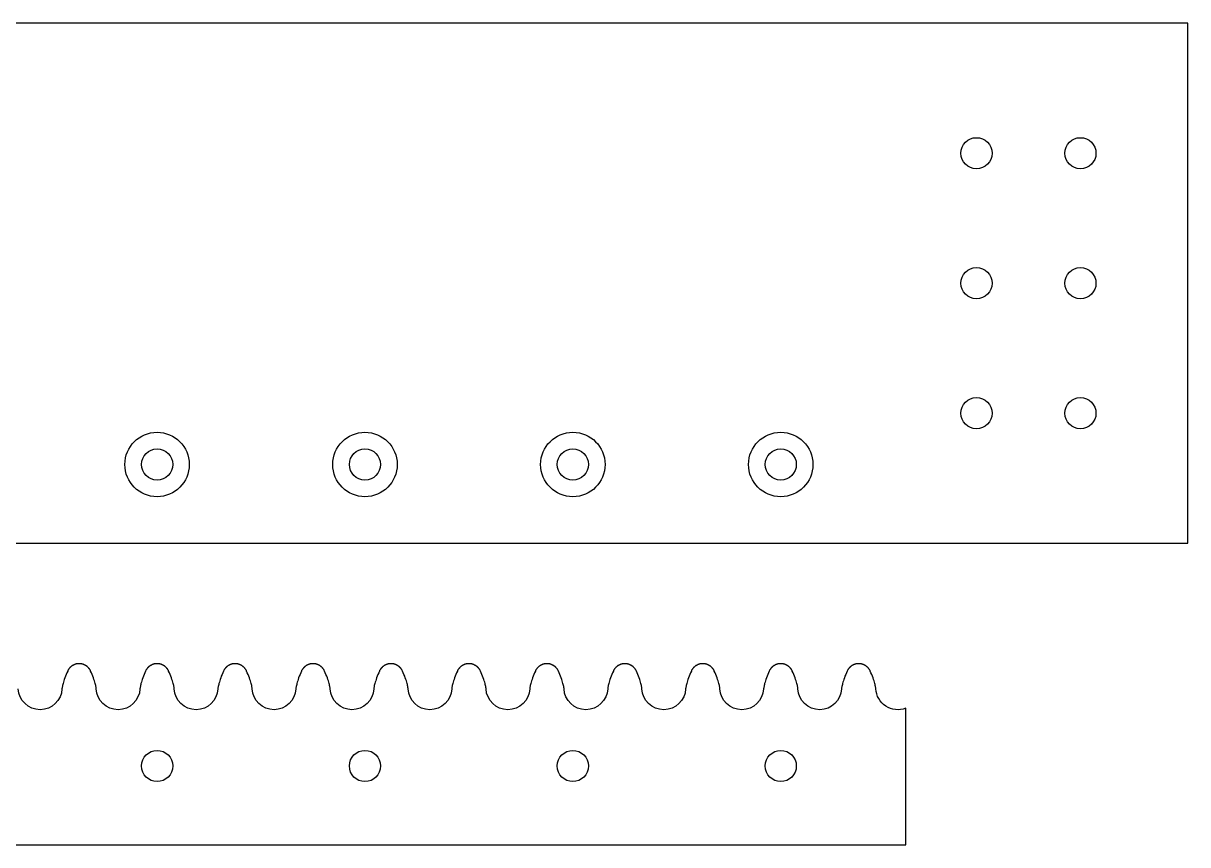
# Model space of a CAD drawing. Extents: x 0 to 903, y -444 to -259.
# Drawn here: x 566.3 to 678.3, y -444 to -365 of the extents above; entities that cross this region are included whole.
import ezdxf

# ---------------------------------------------------------------- set-up
doc = ezdxf.new("R2010")
doc.units = 0
doc.layers.add('FAB', color=7, linetype='CONTINUOUS')

msp = doc.modelspace()

# ---------------------------------------------------------------- linework, layer by layer
at = {"layer": 'FAB'}
msp.add_lwpolyline([(0, -415), (678.3, -415), (678.3, -365), (0, -365)], close=True, dxfattribs=at)
msp.add_lwpolyline([(27.13, -444), (651.17, -444), (651.17, -430.87, -0.516539), (648.3, -429), (648.3, -428.99), (648.3, -428.98), (648.3, -428.97), (648.3, -428.96), (648.3, -428.94), (648.29, -428.9), (648.28, -428.86), (648.27, -428.77), (648.25, -428.68), (648.23, -428.59), (648.2, -428.5), (648.17, -428.37), (648.13, -428.24), (648.08, -428.1), (648.03, -427.96), (647.97, -427.8), (647.9, -427.63), (647.83, -427.47), (647.76, -427.3), (647.74, -427.26), (647.72, -427.22), (647.7, -427.19), (647.68, -427.15), (647.67, -427.13), (647.66, -427.12), (647.64, -427.1), (647.63, -427.08), (647.62, -427.06), (647.6, -427.05), (647.59, -427.03), (647.58, -427.01), (647.56, -427), (647.55, -426.98), (647.53, -426.96), (647.52, -426.95), (647.5, -426.93), (647.48, -426.92), (647.47, -426.9), (647.45, -426.89), (647.44, -426.87), (647.42, -426.86), (647.4, -426.85), (647.38, -426.83), (647.36, -426.82), (647.35, -426.81), (647.33, -426.79), (647.31, -426.78), (647.29, -426.77), (647.27, -426.76), (647.25, -426.75), (647.23, -426.74), (647.21, -426.73), (647.19, -426.72), (647.17, -426.71), (647.15, -426.7), (647.13, -426.69), (647.11, -426.68), (647.09, -426.67), (647.07, -426.66), (647.05, -426.66), (647.03, -426.65), (647.01, -426.64), (646.99, -426.64), (646.97, -426.63), (646.95, -426.63), (646.92, -426.62), (646.9, -426.62), (646.88, -426.61), (646.86, -426.61), (646.84, -426.6), (646.82, -426.6), (646.78, -426.6), (646.74, -426.59), (646.69, -426.59), (646.65, -426.59), (646.61, -426.59), (646.57, -426.59), (646.53, -426.6), (646.49, -426.6), (646.46, -426.6), (646.44, -426.61), (646.42, -426.61), (646.4, -426.62), (646.38, -426.62), (646.36, -426.63), (646.34, -426.63), (646.32, -426.64), (646.3, -426.64), (646.27, -426.65), (646.25, -426.66), (646.23, -426.66), (646.21, -426.67), (646.19, -426.68), (646.17, -426.69), (646.15, -426.7), (646.13, -426.71), (646.11, -426.72), (646.09, -426.73), (646.07, -426.74), (646.05, -426.75), (646.03, -426.76), (646.01, -426.77), (645.99, -426.78), (645.98, -426.79), (645.96, -426.81), (645.94, -426.82), (645.92, -426.83), (645.9, -426.85), (645.89, -426.86), (645.87, -426.87), (645.85, -426.89), (645.84, -426.9), (645.82, -426.92), (645.8, -426.93), (645.79, -426.95), (645.77, -426.96), (645.76, -426.98), (645.74, -427), (645.73, -427.01), (645.71, -427.03), (645.7, -427.05), (645.69, -427.06), (645.67, -427.08), (645.66, -427.1), (645.65, -427.12), (645.64, -427.13), (645.63, -427.15), (645.6, -427.19), (645.58, -427.22), (645.56, -427.26), (645.55, -427.3), (645.47, -427.47), (645.4, -427.63), (645.33, -427.8), (645.27, -427.96), (645.22, -428.1), (645.18, -428.24), (645.14, -428.37), (645.1, -428.5), (645.08, -428.59), (645.05, -428.68), (645.04, -428.77), (645.02, -428.86), (645.01, -428.9), (645.01, -428.94), (645, -428.96), (645, -428.97), (645, -428.98), (645, -428.99), (645, -429, -0.961956), (640.8, -429), (640.8, -428.99), (640.8, -428.98), (640.8, -428.97), (640.8, -428.96), (640.8, -428.94), (640.79, -428.9), (640.78, -428.86), (640.77, -428.77), (640.75, -428.68), (640.73, -428.59), (640.7, -428.5), (640.67, -428.37), (640.63, -428.24), (640.58, -428.1), (640.53, -427.96), (640.47, -427.8), (640.4, -427.63), (640.33, -427.47), (640.26, -427.3), (640.24, -427.26), (640.22, -427.22), (640.2, -427.19), (640.18, -427.15), (640.17, -427.13), (640.16, -427.12), (640.14, -427.1), (640.13, -427.08), (640.12, -427.06), (640.1, -427.05), (640.09, -427.03), (640.08, -427.01), (640.06, -427), (640.05, -426.98), (640.03, -426.96), (640.02, -426.95), (640, -426.93), (639.98, -426.92), (639.97, -426.9), (639.95, -426.89), (639.94, -426.87), (639.92, -426.86), (639.9, -426.85), (639.88, -426.83), (639.86, -426.82), (639.85, -426.81), (639.83, -426.79), (639.81, -426.78), (639.79, -426.77), (639.77, -426.76), (639.75, -426.75), (639.73, -426.74), (639.71, -426.73), (639.69, -426.72), (639.67, -426.71), (639.65, -426.7), (639.63, -426.69), (639.61, -426.68), (639.59, -426.67), (639.57, -426.66), (639.55, -426.66), (639.53, -426.65), (639.51, -426.64), (639.49, -426.64), (639.47, -426.63), (639.45, -426.63), (639.42, -426.62), (639.4, -426.62), (639.38, -426.61), (639.36, -426.61), (639.34, -426.6), (639.32, -426.6), (639.28, -426.6), (639.24, -426.59), (639.19, -426.59), (639.15, -426.59), (639.11, -426.59), (639.07, -426.59), (639.03, -426.6), (638.99, -426.6), (638.96, -426.6), (638.94, -426.61), (638.92, -426.61), (638.9, -426.62), (638.88, -426.62), (638.86, -426.63), (638.84, -426.63), (638.82, -426.64), (638.8, -426.64), (638.77, -426.65), (638.75, -426.66), (638.73, -426.66), (638.71, -426.67), (638.69, -426.68), (638.67, -426.69), (638.65, -426.7), (638.63, -426.71), (638.61, -426.72), (638.59, -426.73), (638.57, -426.74), (638.55, -426.75), (638.53, -426.76), (638.51, -426.77), (638.49, -426.78), (638.48, -426.79), (638.46, -426.81), (638.44, -426.82), (638.42, -426.83), (638.4, -426.85), (638.39, -426.86), (638.37, -426.87), (638.35, -426.89), (638.34, -426.9), (638.32, -426.92), (638.3, -426.93), (638.29, -426.95), (638.27, -426.96), (638.26, -426.98), (638.24, -427), (638.23, -427.01), (638.21, -427.03), (638.2, -427.05), (638.19, -427.06), (638.17, -427.08), (638.16, -427.1), (638.15, -427.12), (638.14, -427.13), (638.13, -427.15), (638.1, -427.19), (638.08, -427.22), (638.06, -427.26), (638.05, -427.3), (637.97, -427.47), (637.9, -427.63), (637.83, -427.8), (637.77, -427.96), (637.72, -428.1), (637.68, -428.24), (637.64, -428.37), (637.6, -428.5), (637.58, -428.59), (637.55, -428.68), (637.54, -428.77), (637.52, -428.86), (637.51, -428.9), (637.51, -428.94), (637.5, -428.96), (637.5, -428.97), (637.5, -428.98), (637.5, -428.99), (637.5, -429, -0.961956), (633.3, -429), (633.3, -428.99), (633.3, -428.98), (633.3, -428.97), (633.3, -428.96), (633.3, -428.94), (633.29, -428.9), (633.28, -428.86), (633.27, -428.77), (633.25, -428.68), (633.23, -428.59), (633.2, -428.5), (633.17, -428.37), (633.13, -428.24), (633.08, -428.1), (633.03, -427.96), (632.97, -427.8), (632.9, -427.63), (632.83, -427.47), (632.76, -427.3), (632.74, -427.26), (632.72, -427.22), (632.7, -427.19), (632.68, -427.15), (632.67, -427.13), (632.66, -427.12), (632.64, -427.1), (632.63, -427.08), (632.62, -427.06), (632.6, -427.05), (632.59, -427.03), (632.58, -427.01), (632.56, -427), (632.55, -426.98), (632.53, -426.96), (632.52, -426.95), (632.5, -426.93), (632.48, -426.92), (632.47, -426.9), (632.45, -426.89), (632.44, -426.87), (632.42, -426.86), (632.4, -426.85), (632.38, -426.83), (632.36, -426.82), (632.35, -426.81), (632.33, -426.79), (632.31, -426.78), (632.29, -426.77), (632.27, -426.76), (632.25, -426.75), (632.23, -426.74), (632.21, -426.73), (632.19, -426.72), (632.17, -426.71), (632.15, -426.7), (632.13, -426.69), (632.11, -426.68), (632.09, -426.67), (632.07, -426.66), (632.05, -426.66), (632.03, -426.65), (632.01, -426.64), (631.99, -426.64), (631.97, -426.63), (631.95, -426.63), (631.92, -426.62), (631.9, -426.62), (631.88, -426.61), (631.86, -426.61), (631.84, -426.6), (631.82, -426.6), (631.78, -426.6), (631.74, -426.59), (631.69, -426.59), (631.65, -426.59), (631.61, -426.59), (631.57, -426.59), (631.53, -426.6), (631.49, -426.6), (631.46, -426.6), (631.44, -426.61), (631.42, -426.61), (631.4, -426.62), (631.38, -426.62), (631.36, -426.63), (631.34, -426.63), (631.32, -426.64), (631.3, -426.64), (631.27, -426.65), (631.25, -426.66), (631.23, -426.66), (631.21, -426.67), (631.19, -426.68), (631.17, -426.69), (631.15, -426.7), (631.13, -426.71), (631.11, -426.72), (631.09, -426.73), (631.07, -426.74), (631.05, -426.75), (631.03, -426.76), (631.01, -426.77), (630.99, -426.78), (630.98, -426.79), (630.96, -426.81), (630.94, -426.82), (630.92, -426.83), (630.9, -426.85), (630.89, -426.86), (630.87, -426.87), (630.85, -426.89), (630.84, -426.9), (630.82, -426.92), (630.8, -426.93), (630.79, -426.95), (630.77, -426.96), (630.76, -426.98), (630.74, -427), (630.73, -427.01), (630.71, -427.03), (630.7, -427.05), (630.69, -427.06), (630.67, -427.08), (630.66, -427.1), (630.65, -427.12), (630.64, -427.13), (630.63, -427.15), (630.6, -427.19), (630.58, -427.22), (630.56, -427.26), (630.55, -427.3), (630.47, -427.47), (630.4, -427.63), (630.33, -427.8), (630.27, -427.96), (630.22, -428.1), (630.18, -428.24), (630.14, -428.37), (630.1, -428.5), (630.08, -428.59), (630.05, -428.68), (630.04, -428.77), (630.02, -428.86), (630.01, -428.9), (630.01, -428.94), (630, -428.96), (630, -428.97), (630, -428.98), (630, -428.99), (630, -429, -0.961956), (625.8, -429), (625.8, -428.99), (625.8, -428.98), (625.8, -428.97), (625.8, -428.96), (625.8, -428.94), (625.79, -428.9), (625.78, -428.86), (625.77, -428.77), (625.75, -428.68), (625.73, -428.59), (625.7, -428.5), (625.67, -428.37), (625.63, -428.24), (625.58, -428.1), (625.53, -427.96), (625.47, -427.8), (625.4, -427.63), (625.33, -427.47), (625.26, -427.3), (625.24, -427.26), (625.22, -427.22), (625.2, -427.19), (625.18, -427.15), (625.17, -427.13), (625.16, -427.12), (625.14, -427.1), (625.13, -427.08), (625.12, -427.06), (625.1, -427.05), (625.09, -427.03), (625.08, -427.01), (625.06, -427), (625.05, -426.98), (625.03, -426.96), (625.02, -426.95), (625, -426.93), (624.98, -426.92), (624.97, -426.9), (624.95, -426.89), (624.94, -426.87), (624.92, -426.86), (624.9, -426.85), (624.88, -426.83), (624.86, -426.82), (624.85, -426.81), (624.83, -426.79), (624.81, -426.78), (624.79, -426.77), (624.77, -426.76), (624.75, -426.75), (624.73, -426.74), (624.71, -426.73), (624.69, -426.72), (624.67, -426.71), (624.65, -426.7), (624.63, -426.69), (624.61, -426.68), (624.59, -426.67), (624.57, -426.66), (624.55, -426.66), (624.53, -426.65), (624.51, -426.64), (624.49, -426.64), (624.47, -426.63), (624.45, -426.63), (624.42, -426.62), (624.4, -426.62), (624.38, -426.61), (624.36, -426.61), (624.34, -426.6), (624.32, -426.6), (624.28, -426.6), (624.24, -426.59), (624.19, -426.59), (624.15, -426.59), (624.11, -426.59), (624.07, -426.59), (624.03, -426.6), (623.99, -426.6), (623.96, -426.6), (623.94, -426.61), (623.92, -426.61), (623.9, -426.62), (623.88, -426.62), (623.86, -426.63), (623.84, -426.63), (623.82, -426.64), (623.8, -426.64), (623.77, -426.65), (623.75, -426.66), (623.73, -426.66), (623.71, -426.67), (623.69, -426.68), (623.67, -426.69), (623.65, -426.7), (623.63, -426.71), (623.61, -426.72), (623.59, -426.73), (623.57, -426.74), (623.55, -426.75), (623.53, -426.76), (623.51, -426.77), (623.49, -426.78), (623.48, -426.79), (623.46, -426.81), (623.44, -426.82), (623.42, -426.83), (623.4, -426.85), (623.39, -426.86), (623.37, -426.87), (623.35, -426.89), (623.34, -426.9), (623.32, -426.92), (623.3, -426.93), (623.29, -426.95), (623.27, -426.96), (623.26, -426.98), (623.24, -427), (623.23, -427.01), (623.21, -427.03), (623.2, -427.05), (623.19, -427.06), (623.17, -427.08), (623.16, -427.1), (623.15, -427.12), (623.14, -427.13), (623.13, -427.15), (623.1, -427.19), (623.08, -427.22), (623.06, -427.26), (623.05, -427.3), (622.97, -427.47), (622.9, -427.63), (622.83, -427.8), (622.77, -427.96), (622.72, -428.1), (622.68, -428.24), (622.64, -428.37), (622.6, -428.5), (622.58, -428.59), (622.55, -428.68), (622.54, -428.77), (622.52, -428.86), (622.51, -428.9), (622.51, -428.94), (622.5, -428.96), (622.5, -428.97), (622.5, -428.98), (622.5, -428.99), (622.5, -429, -0.961956), (618.3, -429), (618.3, -428.99), (618.3, -428.98), (618.3, -428.97), (618.3, -428.96), (618.3, -428.94), (618.29, -428.9), (618.28, -428.86), (618.27, -428.77), (618.25, -428.68), (618.23, -428.59), (618.2, -428.5), (618.17, -428.37), (618.13, -428.24), (618.08, -428.1), (618.03, -427.96), (617.97, -427.8), (617.9, -427.63), (617.83, -427.47), (617.76, -427.3), (617.74, -427.26), (617.72, -427.22), (617.7, -427.19), (617.68, -427.15), (617.67, -427.13), (617.66, -427.12), (617.64, -427.1), (617.63, -427.08), (617.62, -427.06), (617.6, -427.05), (617.59, -427.03), (617.58, -427.01), (617.56, -427), (617.55, -426.98), (617.53, -426.96), (617.52, -426.95), (617.5, -426.93), (617.48, -426.92), (617.47, -426.9), (617.45, -426.89), (617.44, -426.87), (617.42, -426.86), (617.4, -426.85), (617.38, -426.83), (617.36, -426.82), (617.35, -426.81), (617.33, -426.79), (617.31, -426.78), (617.29, -426.77), (617.27, -426.76), (617.25, -426.75), (617.23, -426.74), (617.21, -426.73), (617.19, -426.72), (617.17, -426.71), (617.15, -426.7), (617.13, -426.69), (617.11, -426.68), (617.09, -426.67), (617.07, -426.66), (617.05, -426.66), (617.03, -426.65), (617.01, -426.64), (616.99, -426.64), (616.97, -426.63), (616.95, -426.63), (616.92, -426.62), (616.9, -426.62), (616.88, -426.61), (616.86, -426.61), (616.84, -426.6), (616.82, -426.6), (616.78, -426.6), (616.74, -426.59), (616.69, -426.59), (616.65, -426.59), (616.61, -426.59), (616.57, -426.59), (616.53, -426.6), (616.49, -426.6), (616.46, -426.6), (616.44, -426.61), (616.42, -426.61), (616.4, -426.62), (616.38, -426.62), (616.36, -426.63), (616.34, -426.63), (616.32, -426.64), (616.3, -426.64), (616.27, -426.65), (616.25, -426.66), (616.23, -426.66), (616.21, -426.67), (616.19, -426.68), (616.17, -426.69), (616.15, -426.7), (616.13, -426.71), (616.11, -426.72), (616.09, -426.73), (616.07, -426.74), (616.05, -426.75), (616.03, -426.76), (616.01, -426.77), (615.99, -426.78), (615.98, -426.79), (615.96, -426.81), (615.94, -426.82), (615.92, -426.83), (615.9, -426.85), (615.89, -426.86), (615.87, -426.87), (615.85, -426.89), (615.84, -426.9), (615.82, -426.92), (615.8, -426.93), (615.79, -426.95), (615.77, -426.96), (615.76, -426.98), (615.74, -427), (615.73, -427.01), (615.71, -427.03), (615.7, -427.05), (615.69, -427.06), (615.67, -427.08), (615.66, -427.1), (615.65, -427.12), (615.64, -427.13), (615.63, -427.15), (615.6, -427.19), (615.58, -427.22), (615.56, -427.26), (615.55, -427.3), (615.47, -427.47), (615.4, -427.63), (615.33, -427.8), (615.27, -427.96), (615.22, -428.1), (615.18, -428.24), (615.14, -428.37), (615.1, -428.5), (615.08, -428.59), (615.05, -428.68), (615.04, -428.77), (615.02, -428.86), (615.01, -428.9), (615.01, -428.94), (615, -428.96), (615, -428.97), (615, -428.98), (615, -428.99), (615, -429, -0.961956), (610.8, -429), (610.8, -428.99), (610.8, -428.98), (610.8, -428.97), (610.8, -428.96), (610.8, -428.94), (610.79, -428.9), (610.78, -428.86), (610.77, -428.77), (610.75, -428.68), (610.73, -428.59), (610.7, -428.5), (610.67, -428.37), (610.63, -428.24), (610.58, -428.1), (610.53, -427.96), (610.47, -427.8), (610.4, -427.63), (610.33, -427.47), (610.26, -427.3), (610.24, -427.26), (610.22, -427.22), (610.2, -427.19), (610.18, -427.15), (610.17, -427.13), (610.16, -427.12), (610.14, -427.1), (610.13, -427.08), (610.12, -427.06), (610.1, -427.05), (610.09, -427.03), (610.08, -427.01), (610.06, -427), (610.05, -426.98), (610.03, -426.96), (610.02, -426.95), (610, -426.93), (609.98, -426.92), (609.97, -426.9), (609.95, -426.89), (609.94, -426.87), (609.92, -426.86), (609.9, -426.85), (609.88, -426.83), (609.86, -426.82), (609.85, -426.81), (609.83, -426.79), (609.81, -426.78), (609.79, -426.77), (609.77, -426.76), (609.75, -426.75), (609.73, -426.74), (609.71, -426.73), (609.69, -426.72), (609.67, -426.71), (609.65, -426.7), (609.63, -426.69), (609.61, -426.68), (609.59, -426.67), (609.57, -426.66), (609.55, -426.66), (609.53, -426.65), (609.51, -426.64), (609.49, -426.64), (609.47, -426.63), (609.45, -426.63), (609.42, -426.62), (609.4, -426.62), (609.38, -426.61), (609.36, -426.61), (609.34, -426.6), (609.32, -426.6), (609.28, -426.6), (609.24, -426.59), (609.19, -426.59), (609.15, -426.59), (609.11, -426.59), (609.07, -426.59), (609.03, -426.6), (608.99, -426.6), (608.96, -426.6), (608.94, -426.61), (608.92, -426.61), (608.9, -426.62), (608.88, -426.62), (608.86, -426.63), (608.84, -426.63), (608.82, -426.64), (608.8, -426.64), (608.77, -426.65), (608.75, -426.66), (608.73, -426.66), (608.71, -426.67), (608.69, -426.68), (608.67, -426.69), (608.65, -426.7), (608.63, -426.71), (608.61, -426.72), (608.59, -426.73), (608.57, -426.74), (608.55, -426.75), (608.53, -426.76), (608.51, -426.77), (608.49, -426.78), (608.48, -426.79), (608.46, -426.81), (608.44, -426.82), (608.42, -426.83), (608.4, -426.85), (608.39, -426.86), (608.37, -426.87), (608.35, -426.89), (608.34, -426.9), (608.32, -426.92), (608.3, -426.93), (608.29, -426.95), (608.27, -426.96), (608.26, -426.98), (608.24, -427), (608.23, -427.01), (608.21, -427.03), (608.2, -427.05), (608.19, -427.06), (608.17, -427.08), (608.16, -427.1), (608.15, -427.12), (608.14, -427.13), (608.13, -427.15), (608.1, -427.19), (608.08, -427.22), (608.06, -427.26), (608.05, -427.3), (607.97, -427.47), (607.9, -427.63), (607.83, -427.8), (607.77, -427.96), (607.72, -428.1), (607.68, -428.24), (607.64, -428.37), (607.6, -428.5), (607.58, -428.59), (607.55, -428.68), (607.54, -428.77), (607.52, -428.86), (607.51, -428.9), (607.51, -428.94), (607.5, -428.96), (607.5, -428.97), (607.5, -428.98), (607.5, -428.99), (607.5, -429, -0.961956), (603.3, -429), (603.3, -428.99), (603.3, -428.98), (603.3, -428.97), (603.3, -428.96), (603.3, -428.94), (603.29, -428.9), (603.28, -428.86), (603.27, -428.77), (603.25, -428.68), (603.23, -428.59), (603.2, -428.5), (603.17, -428.37), (603.13, -428.24), (603.08, -428.1), (603.03, -427.96), (602.97, -427.8), (602.9, -427.63), (602.83, -427.47), (602.76, -427.3), (602.74, -427.26), (602.72, -427.22), (602.7, -427.19), (602.68, -427.15), (602.67, -427.13), (602.66, -427.12), (602.64, -427.1), (602.63, -427.08), (602.62, -427.06), (602.6, -427.05), (602.59, -427.03), (602.58, -427.01), (602.56, -427), (602.55, -426.98), (602.53, -426.96), (602.52, -426.95), (602.5, -426.93), (602.48, -426.92), (602.47, -426.9), (602.45, -426.89), (602.44, -426.87), (602.42, -426.86), (602.4, -426.85), (602.38, -426.83), (602.36, -426.82), (602.35, -426.81), (602.33, -426.79), (602.31, -426.78), (602.29, -426.77), (602.27, -426.76), (602.25, -426.75), (602.23, -426.74), (602.21, -426.73), (602.19, -426.72), (602.17, -426.71), (602.15, -426.7), (602.13, -426.69), (602.11, -426.68), (602.09, -426.67), (602.07, -426.66), (602.05, -426.66), (602.03, -426.65), (602.01, -426.64), (601.99, -426.64), (601.97, -426.63), (601.95, -426.63), (601.92, -426.62), (601.9, -426.62), (601.88, -426.61), (601.86, -426.61), (601.84, -426.6), (601.82, -426.6), (601.78, -426.6), (601.74, -426.59), (601.69, -426.59), (601.65, -426.59), (601.61, -426.59), (601.57, -426.59), (601.53, -426.6), (601.49, -426.6), (601.46, -426.6), (601.44, -426.61), (601.42, -426.61), (601.4, -426.62), (601.38, -426.62), (601.36, -426.63), (601.34, -426.63), (601.32, -426.64), (601.3, -426.64), (601.27, -426.65), (601.25, -426.66), (601.23, -426.66), (601.21, -426.67), (601.19, -426.68), (601.17, -426.69), (601.15, -426.7), (601.13, -426.71), (601.11, -426.72), (601.09, -426.73), (601.07, -426.74), (601.05, -426.75), (601.03, -426.76), (601.01, -426.77), (600.99, -426.78), (600.98, -426.79), (600.96, -426.81), (600.94, -426.82), (600.92, -426.83), (600.9, -426.85), (600.89, -426.86), (600.87, -426.87), (600.85, -426.89), (600.84, -426.9), (600.82, -426.92), (600.8, -426.93), (600.79, -426.95), (600.77, -426.96), (600.76, -426.98), (600.74, -427), (600.73, -427.01), (600.71, -427.03), (600.7, -427.05), (600.69, -427.06), (600.67, -427.08), (600.66, -427.1), (600.65, -427.12), (600.64, -427.13), (600.63, -427.15), (600.6, -427.19), (600.58, -427.22), (600.56, -427.26), (600.55, -427.3), (600.47, -427.47), (600.4, -427.63), (600.33, -427.8), (600.27, -427.96), (600.22, -428.1), (600.18, -428.24), (600.14, -428.37), (600.1, -428.5), (600.08, -428.59), (600.05, -428.68), (600.04, -428.77), (600.02, -428.86), (600.01, -428.9), (600.01, -428.94), (600, -428.96), (600, -428.97), (600, -428.98), (600, -428.99), (600, -429, -0.961956), (595.8, -429), (595.8, -428.99), (595.8, -428.98), (595.8, -428.97), (595.8, -428.96), (595.8, -428.94), (595.79, -428.9), (595.78, -428.86), (595.77, -428.77), (595.75, -428.68), (595.73, -428.59), (595.7, -428.5), (595.67, -428.37), (595.63, -428.24), (595.58, -428.1), (595.53, -427.96), (595.47, -427.8), (595.4, -427.63), (595.33, -427.47), (595.26, -427.3), (595.24, -427.26), (595.22, -427.22), (595.2, -427.19), (595.18, -427.15), (595.17, -427.13), (595.16, -427.12), (595.14, -427.1), (595.13, -427.08), (595.12, -427.06), (595.1, -427.05), (595.09, -427.03), (595.08, -427.01), (595.06, -427), (595.05, -426.98), (595.03, -426.96), (595.02, -426.95), (595, -426.93), (594.98, -426.92), (594.97, -426.9), (594.95, -426.89), (594.94, -426.87), (594.92, -426.86), (594.9, -426.85), (594.88, -426.83), (594.86, -426.82), (594.85, -426.81), (594.83, -426.79), (594.81, -426.78), (594.79, -426.77), (594.77, -426.76), (594.75, -426.75), (594.73, -426.74), (594.71, -426.73), (594.69, -426.72), (594.67, -426.71), (594.65, -426.7), (594.63, -426.69), (594.61, -426.68), (594.59, -426.67), (594.57, -426.66), (594.55, -426.66), (594.53, -426.65), (594.51, -426.64), (594.49, -426.64), (594.47, -426.63), (594.45, -426.63), (594.42, -426.62), (594.4, -426.62), (594.38, -426.61), (594.36, -426.61), (594.34, -426.6), (594.32, -426.6), (594.28, -426.6), (594.24, -426.59), (594.19, -426.59), (594.15, -426.59), (594.11, -426.59), (594.07, -426.59), (594.03, -426.6), (593.99, -426.6), (593.96, -426.6), (593.94, -426.61), (593.92, -426.61), (593.9, -426.62), (593.88, -426.62), (593.86, -426.63), (593.84, -426.63), (593.82, -426.64), (593.8, -426.64), (593.77, -426.65), (593.75, -426.66), (593.73, -426.66), (593.71, -426.67), (593.69, -426.68), (593.67, -426.69), (593.65, -426.7), (593.63, -426.71), (593.61, -426.72), (593.59, -426.73), (593.57, -426.74), (593.55, -426.75), (593.53, -426.76), (593.51, -426.77), (593.49, -426.78), (593.48, -426.79), (593.46, -426.81), (593.44, -426.82), (593.42, -426.83), (593.4, -426.85), (593.39, -426.86), (593.37, -426.87), (593.35, -426.89), (593.34, -426.9), (593.32, -426.92), (593.3, -426.93), (593.29, -426.95), (593.27, -426.96), (593.26, -426.98), (593.24, -427), (593.23, -427.01), (593.21, -427.03), (593.2, -427.05), (593.19, -427.06), (593.17, -427.08), (593.16, -427.1), (593.15, -427.12), (593.14, -427.13), (593.13, -427.15), (593.1, -427.19), (593.08, -427.22), (593.06, -427.26), (593.05, -427.3), (592.97, -427.47), (592.9, -427.63), (592.83, -427.8), (592.77, -427.96), (592.72, -428.1), (592.68, -428.24), (592.64, -428.37), (592.6, -428.5), (592.58, -428.59), (592.55, -428.68), (592.54, -428.77), (592.52, -428.86), (592.51, -428.9), (592.51, -428.94), (592.5, -428.96), (592.5, -428.97), (592.5, -428.98), (592.5, -428.99), (592.5, -429, -0.961956), (588.3, -429), (588.3, -428.99), (588.3, -428.98), (588.3, -428.97), (588.3, -428.96), (588.3, -428.94), (588.29, -428.9), (588.28, -428.86), (588.27, -428.77), (588.25, -428.68), (588.23, -428.59), (588.2, -428.5), (588.17, -428.37), (588.13, -428.24), (588.08, -428.1), (588.03, -427.96), (587.97, -427.8), (587.9, -427.63), (587.83, -427.47), (587.76, -427.3), (587.74, -427.26), (587.72, -427.22), (587.7, -427.19), (587.68, -427.15), (587.67, -427.13), (587.66, -427.12), (587.64, -427.1), (587.63, -427.08), (587.62, -427.06), (587.6, -427.05), (587.59, -427.03), (587.58, -427.01), (587.56, -427), (587.55, -426.98), (587.53, -426.96), (587.52, -426.95), (587.5, -426.93), (587.48, -426.92), (587.47, -426.9), (587.45, -426.89), (587.44, -426.87), (587.42, -426.86), (587.4, -426.85), (587.38, -426.83), (587.36, -426.82), (587.35, -426.81), (587.33, -426.79), (587.31, -426.78), (587.29, -426.77), (587.27, -426.76), (587.25, -426.75), (587.23, -426.74), (587.21, -426.73), (587.19, -426.72), (587.17, -426.71), (587.15, -426.7), (587.13, -426.69), (587.11, -426.68), (587.09, -426.67), (587.07, -426.66), (587.05, -426.66), (587.03, -426.65), (587.01, -426.64), (586.99, -426.64), (586.97, -426.63), (586.95, -426.63), (586.92, -426.62), (586.9, -426.62), (586.88, -426.61), (586.86, -426.61), (586.84, -426.6), (586.82, -426.6), (586.78, -426.6), (586.74, -426.59), (586.69, -426.59), (586.65, -426.59), (586.61, -426.59), (586.57, -426.59), (586.53, -426.6), (586.49, -426.6), (586.46, -426.6), (586.44, -426.61), (586.42, -426.61), (586.4, -426.62), (586.38, -426.62), (586.36, -426.63), (586.34, -426.63), (586.32, -426.64), (586.3, -426.64), (586.27, -426.65), (586.25, -426.66), (586.23, -426.66), (586.21, -426.67), (586.19, -426.68), (586.17, -426.69), (586.15, -426.7), (586.13, -426.71), (586.11, -426.72), (586.09, -426.73), (586.07, -426.74), (586.05, -426.75), (586.03, -426.76), (586.01, -426.77), (585.99, -426.78), (585.98, -426.79), (585.96, -426.81), (585.94, -426.82), (585.92, -426.83), (585.9, -426.85), (585.89, -426.86), (585.87, -426.87), (585.85, -426.89), (585.84, -426.9), (585.82, -426.92), (585.8, -426.93), (585.79, -426.95), (585.77, -426.96), (585.76, -426.98), (585.74, -427), (585.73, -427.01), (585.71, -427.03), (585.7, -427.05), (585.69, -427.06), (585.67, -427.08), (585.66, -427.1), (585.65, -427.12), (585.64, -427.13), (585.63, -427.15), (585.6, -427.19), (585.58, -427.22), (585.56, -427.26), (585.55, -427.3), (585.47, -427.47), (585.4, -427.63), (585.33, -427.8), (585.27, -427.96), (585.22, -428.1), (585.18, -428.24), (585.14, -428.37), (585.1, -428.5), (585.08, -428.59), (585.05, -428.68), (585.04, -428.77), (585.02, -428.86), (585.01, -428.9), (585.01, -428.94), (585, -428.96), (585, -428.97), (585, -428.98), (585, -428.99), (585, -429, -0.961956), (580.8, -429), (580.8, -428.99), (580.8, -428.98), (580.8, -428.97), (580.8, -428.96), (580.8, -428.94), (580.79, -428.9), (580.78, -428.86), (580.77, -428.77), (580.75, -428.68), (580.73, -428.59), (580.7, -428.5), (580.67, -428.37), (580.63, -428.24), (580.58, -428.1), (580.53, -427.96), (580.47, -427.8), (580.4, -427.63), (580.33, -427.47), (580.26, -427.3), (580.24, -427.26), (580.22, -427.22), (580.2, -427.19), (580.18, -427.15), (580.17, -427.13), (580.16, -427.12), (580.14, -427.1), (580.13, -427.08), (580.12, -427.06), (580.1, -427.05), (580.09, -427.03), (580.08, -427.01), (580.06, -427), (580.05, -426.98), (580.03, -426.96), (580.02, -426.95), (580, -426.93), (579.98, -426.92), (579.97, -426.9), (579.95, -426.89), (579.94, -426.87), (579.92, -426.86), (579.9, -426.85), (579.88, -426.83), (579.86, -426.82), (579.85, -426.81), (579.83, -426.79), (579.81, -426.78), (579.79, -426.77), (579.77, -426.76), (579.75, -426.75), (579.73, -426.74), (579.71, -426.73), (579.69, -426.72), (579.67, -426.71), (579.65, -426.7), (579.63, -426.69), (579.61, -426.68), (579.59, -426.67), (579.57, -426.66), (579.55, -426.66), (579.53, -426.65), (579.51, -426.64), (579.49, -426.64), (579.47, -426.63), (579.45, -426.63), (579.42, -426.62), (579.4, -426.62), (579.38, -426.61), (579.36, -426.61), (579.34, -426.6), (579.32, -426.6), (579.28, -426.6), (579.24, -426.59), (579.19, -426.59), (579.15, -426.59), (579.11, -426.59), (579.07, -426.59), (579.03, -426.6), (578.99, -426.6), (578.96, -426.6), (578.94, -426.61), (578.92, -426.61), (578.9, -426.62), (578.88, -426.62), (578.86, -426.63), (578.84, -426.63), (578.82, -426.64), (578.8, -426.64), (578.77, -426.65), (578.75, -426.66), (578.73, -426.66), (578.71, -426.67), (578.69, -426.68), (578.67, -426.69), (578.65, -426.7), (578.63, -426.71), (578.61, -426.72), (578.59, -426.73), (578.57, -426.74), (578.55, -426.75), (578.53, -426.76), (578.51, -426.77), (578.49, -426.78), (578.48, -426.79), (578.46, -426.81), (578.44, -426.82), (578.42, -426.83), (578.4, -426.85), (578.39, -426.86), (578.37, -426.87), (578.35, -426.89), (578.34, -426.9), (578.32, -426.92), (578.3, -426.93), (578.29, -426.95), (578.27, -426.96), (578.26, -426.98), (578.24, -427), (578.23, -427.01), (578.21, -427.03), (578.2, -427.05), (578.19, -427.06), (578.17, -427.08), (578.16, -427.1), (578.15, -427.12), (578.14, -427.13), (578.13, -427.15), (578.1, -427.19), (578.08, -427.22), (578.06, -427.26), (578.05, -427.3), (577.97, -427.47), (577.9, -427.63), (577.83, -427.8), (577.77, -427.96), (577.72, -428.1), (577.68, -428.24), (577.64, -428.37), (577.6, -428.5), (577.58, -428.59), (577.55, -428.68), (577.54, -428.77), (577.52, -428.86), (577.51, -428.9), (577.51, -428.94), (577.5, -428.96), (577.5, -428.97), (577.5, -428.98), (577.5, -428.99), (577.5, -429, -0.961956), (573.3, -429), (573.3, -428.99), (573.3, -428.98), (573.3, -428.97), (573.3, -428.96), (573.3, -428.94), (573.29, -428.9), (573.28, -428.86), (573.27, -428.77), (573.25, -428.68), (573.23, -428.59), (573.2, -428.5), (573.17, -428.37), (573.13, -428.24), (573.08, -428.1), (573.03, -427.96), (572.97, -427.8), (572.9, -427.63), (572.83, -427.47), (572.76, -427.3), (572.74, -427.26), (572.72, -427.22), (572.7, -427.19), (572.68, -427.15), (572.67, -427.13), (572.66, -427.12), (572.64, -427.1), (572.63, -427.08), (572.62, -427.06), (572.6, -427.05), (572.59, -427.03), (572.58, -427.01), (572.56, -427), (572.55, -426.98), (572.53, -426.96), (572.52, -426.95), (572.5, -426.93), (572.48, -426.92), (572.47, -426.9), (572.45, -426.89), (572.44, -426.87), (572.42, -426.86), (572.4, -426.85), (572.38, -426.83), (572.36, -426.82), (572.35, -426.81), (572.33, -426.79), (572.31, -426.78), (572.29, -426.77), (572.27, -426.76), (572.25, -426.75), (572.23, -426.74), (572.21, -426.73), (572.19, -426.72), (572.17, -426.71), (572.15, -426.7), (572.13, -426.69), (572.11, -426.68), (572.09, -426.67), (572.07, -426.66), (572.05, -426.66), (572.03, -426.65), (572.01, -426.64), (571.99, -426.64), (571.97, -426.63), (571.95, -426.63), (571.92, -426.62), (571.9, -426.62), (571.88, -426.61), (571.86, -426.61), (571.84, -426.6), (571.82, -426.6), (571.78, -426.6), (571.74, -426.59), (571.69, -426.59), (571.65, -426.59), (571.61, -426.59), (571.57, -426.59), (571.53, -426.6), (571.49, -426.6), (571.46, -426.6), (571.44, -426.61), (571.42, -426.61), (571.4, -426.62), (571.38, -426.62), (571.36, -426.63), (571.34, -426.63), (571.32, -426.64), (571.3, -426.64), (571.27, -426.65), (571.25, -426.66), (571.23, -426.66), (571.21, -426.67), (571.19, -426.68), (571.17, -426.69), (571.15, -426.7), (571.13, -426.71), (571.11, -426.72), (571.09, -426.73), (571.07, -426.74), (571.05, -426.75), (571.03, -426.76), (571.01, -426.77), (570.99, -426.78), (570.98, -426.79), (570.96, -426.81), (570.94, -426.82), (570.92, -426.83), (570.9, -426.85), (570.89, -426.86), (570.87, -426.87), (570.85, -426.89), (570.84, -426.9), (570.82, -426.92), (570.8, -426.93), (570.79, -426.95), (570.77, -426.96), (570.76, -426.98), (570.74, -427), (570.73, -427.01), (570.71, -427.03), (570.7, -427.05), (570.69, -427.06), (570.67, -427.08), (570.66, -427.1), (570.65, -427.12), (570.64, -427.13), (570.63, -427.15), (570.6, -427.19), (570.58, -427.22), (570.56, -427.26), (570.55, -427.3), (570.47, -427.47), (570.4, -427.63), (570.33, -427.8), (570.27, -427.96), (570.22, -428.1), (570.18, -428.24), (570.14, -428.37), (570.1, -428.5), (570.08, -428.59), (570.05, -428.68), (570.04, -428.77), (570.02, -428.86), (570.01, -428.9), (570.01, -428.94), (570, -428.96), (570, -428.97), (570, -428.98), (570, -428.99), (570, -429, -0.961956), (565.8, -429)], format="xyb", dxfattribs=at)
for centre, radius in [((657.98, -377.5), 1.5), ((667.98, -377.5), 1.5), ((657.98, -390), 1.5), ((667.98, -390), 1.5), ((657.98, -402.5), 1.5), ((667.98, -402.5), 1.5), ((579.15, -407.43), 3.1), ((599.15, -407.43), 3.1), ((619.15, -407.43), 3.1), ((639.15, -407.43), 3.1), ((579.15, -407.43), 1.5), ((599.15, -407.43), 1.5), ((619.15, -407.43), 1.5), ((639.15, -407.43), 1.5), ((579.15, -436.43), 1.5), ((599.15, -436.43), 1.5), ((619.15, -436.43), 1.5), ((639.15, -436.43), 1.5)]:
    msp.add_circle(centre, radius, dxfattribs=at)

doc.saveas('drawing.dxf')
